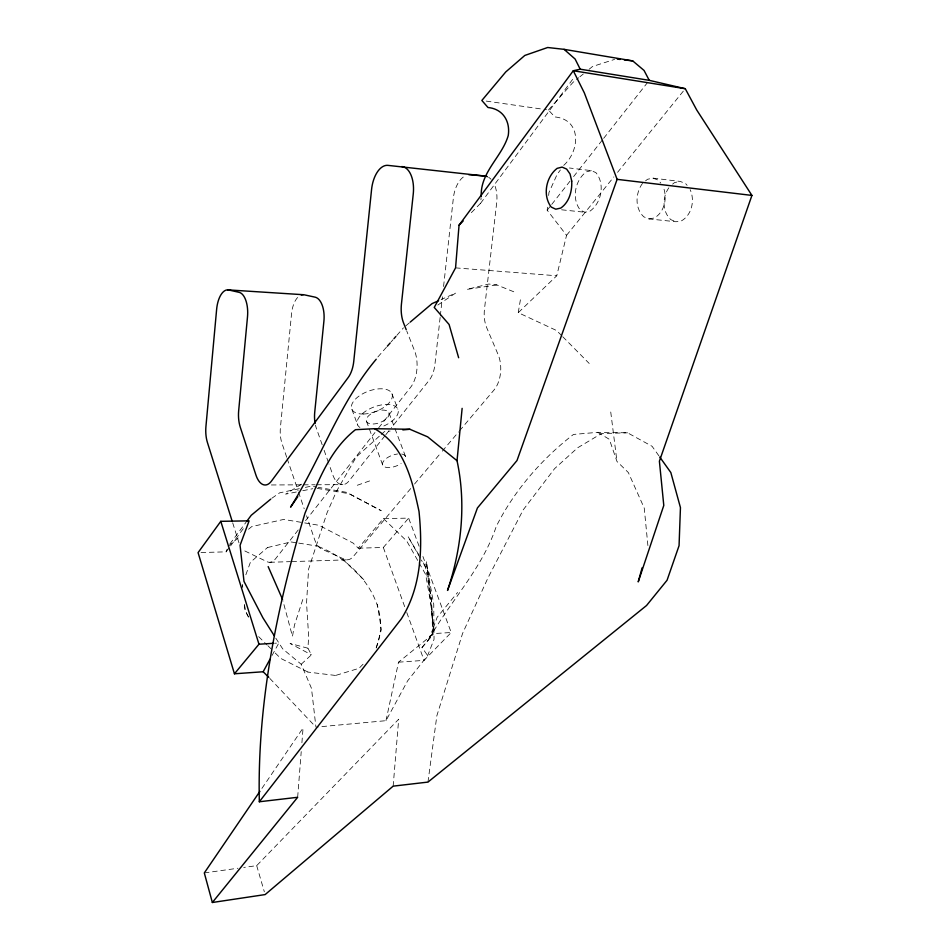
<?xml version="1.0" encoding="UTF-8"?>
<svg xmlns="http://www.w3.org/2000/svg" width="950" height="950" viewBox="0 0 950 950"><rect width="100%" height="100%" fill="white"/><g stroke="black" fill="none" stroke-linecap="round" stroke-linejoin="round"><path stroke-width="0.71" stroke-dasharray="4.75 3.56" d="M275.809 638.186L282.696 648.862L301.197 664.264L311.481 688.322L315.934 727.142L385.973 720.682L407.645 680.829L427.654 655.547L434.043 639.326L433.746 604.331L427.631 570.356L421.907 560.274M301.197 664.264L311.434 654.823L307.931 648.209L308.667 636.571L306.541 602.989L308.608 569.038L327.061 512.774L336.419 491.459L356.274 456.95L380.154 435.456M297.659 797.288L301.221 751.604M301.91 742.758L303.062 728.021L261.571 788.904M393.157 786.149L398.691 719.221L256.69 865.64L243.711 867.445M658.908 455.834L652.092 446.298L627.558 432.808L597.764 432.333L573.491 434.435C541.844 458.838 514.259 490.592 496.292 526.359C481.959 569.442 449.623 601.778 428.129 640.597L433.307 628.092L426.431 561.319L431.348 599.581L433.307 628.092L432.761 634.731L421.99 647.544L427.654 655.547M471.354 212.658L480.593 203.276L481.116 197.707M561.723 335.694L556.641 330.553L518.249 312.681L556.747 275.773L566.556 235.327L547.188 210.188L547.628 205.77M548.649 195.486L548.946 192.541L557.033 174.586L560.369 169.979M440.135 317.442L434.91 364.598A23.774 13.443 -87.5 0 1 429.115 380.344L391.364 427.749M440.301 315.97L442.427 296.804M443.567 286.496L453.364 198.075A24.926 14.345 -83.5 0 1 464.906 175.999M427.963 782.087L436.858 715.718L462.591 633.401L487.896 578.075L523.165 509.912L554.562 468.683L577.576 447.83L601.445 433.568L627.558 432.808M518.249 312.681L520.766 297.552M385.973 720.682L398.525 662.186L433.711 633.579L451.214 632.51L422.916 556.474M376.176 647.924C393.621 604.948 356.511 560.619 317.502 546.202M376.247 647.817L381.366 629.518L377.293 604.188M302.801 599.533L294.452 625.124L292.469 636.369L282.922 600.804M201.032 552.544L226.159 551.843L227.145 549.088M433.307 628.092L437.142 617.31L457.615 592.456M242.393 584.369L242.713 587.314L242.416 584.321M245.848 574.774L250.408 562.258L267.615 547.461M272.033 655.5L278.849 642.996L274.586 643.257M642.533 183.338C635.396 192.981 634.624 208.204 643.779 216.826L648.981 218.928L676.044 221.754L681.613 220.78C692.004 214.712 695.008 200.141 690.127 189.596M668.847 187.803C662.197 197.101 662.067 211.648 670.842 219.664L676.044 221.754M563.718 165.359C579.951 150.789 581.911 119.534 554.776 116.921L548.459 110.01L544.172 109.393M226.159 551.843L229.686 547.081M230.577 545.882L244.684 526.811M480.593 203.276L574.038 77.496M229.841 544.018L246.109 522.179M547.188 210.188L550.834 205.544M551.748 204.393L569.976 181.201M573.622 176.569L602.775 139.472M603.689 138.308L648.328 81.498M298.264 529.934L275.441 558.921A22.907 11.293 88.8 0 1 266.914 561.664L245.302 551.19A22.42 10.83 89.1 0 1 242.642 549.136M305.567 520.659L374.977 432.535M378.634 427.904L410.602 387.315A25.876 14.404 -87.6 0 0 414.58 350.811L406.754 331.063M384.916 435.848L349.018 480.938A22.159 11.733 -89.8 0 1 332.785 474.846L328.926 463.921M385.843 434.684L390.45 428.913M566.556 235.327L613.854 176.914M617.571 172.33L684.344 89.858M421.99 647.544L432.761 634.731L431.348 599.581L425.588 567.494L421.361 560.049M410.721 488.549L353.281 556.522A22.278 11.816 88.7 0 1 344.375 559.217L321.741 549.076A21.814 11.341 88.9 0 1 314.581 539.422L306.553 515.743M414.556 484.013L441.358 452.295M442.32 451.167L458.601 431.906M459.551 430.777L494.024 389.987A25.068 14.963 -87.4 0 0 498.133 354.635L486.756 327.809A25.401 15.248 -85.9 0 1 484.464 309.332L496.684 202.742A25.222 14.689 -83.4 0 0 493.952 183.528M248.532 529.257L251.726 526.597L283.67 519.436L319.105 525.303L353.127 543.091L358.269 548.186L383.444 518.558L408.642 518.13L419.342 546.891M358.269 548.186L383.337 547.485L408.642 518.13M377.874 356.974L386.401 347.261M391.127 341.869L393.027 339.72M396.815 335.397L403.441 327.857M548.459 110.01L572.969 82.413L578.716 77.734M398.525 662.186L424.032 660.381L451.214 632.51M363.066 664.228L359.029 668.313L335.386 675.509M381.235 434.483L384.489 431.549L390.141 431.039M405.697 325.945L410.222 322.109M228.131 546.321L240.635 535.859M271.783 498.287L279.632 492.848L299.654 488.597M579.868 76.796L583.324 73.981M589.071 69.302L592.515 66.5L614.567 59.411M645.525 180.904L647.508 179.277L653.03 178.137L680.164 181.426L685.449 183.433L687.123 185.345M672.6 184.146L674.607 182.542L680.164 181.426M437.808 305.045L455.608 293.087L441.204 299.535M301.483 484.168L285.618 494.142L297.065 491.851M357.283 485.26L372.614 479.881M335.445 675.438L307.8 672.066M591.292 170.644L586.257 171.879C574.952 180.251 571.342 198.966 580.403 210.164L584.939 212.242L589.974 211.161C601.564 202.92 605.257 183.742 595.876 172.603L591.292 170.644L569.406 167.984M267.567 547.533L291.187 541.904M305.378 487.386L311.339 486.127L316.754 487.077M302.777 490.711L312.799 488.704M648.981 218.928L654.502 217.942C664.929 211.672 667.731 197.03 662.934 186.366M496.838 284.929L466.711 289.418L488.811 284.026L496.838 284.929L516.598 292.921M204.309 872.931L237.951 868.241M269.859 562.293L290.356 561.64M291.816 561.592L347.451 559.823M271.356 484.963L302.005 484.832M303.466 484.821L315.139 484.773M316.599 484.761L342.867 484.654M455.561 267.876L556.747 275.773M561.604 209.796L584.939 212.242M486.258 101.092L542.735 109.191M291.127 541.975L297.291 542.878M298.739 543.115L317.561 546.131M317.098 488.371L348.959 493.668L381.223 510.72L346.679 492.361L318.108 487.326M307.931 648.209L290.035 643.471L311.434 654.823M653.03 178.137L658.279 180.156L660.784 183.053M307.859 671.994L280.713 658.409L273.351 651.178M597.764 432.333L609.342 439.304L616.966 461.439L628.342 472.542L644.254 508.143L647.995 546.618M383.444 518.558L406.742 541.037L418.356 561.581M342.891 559.396L363.791 579.654M258.673 636.654L267.033 644.991M267.971 645.774L271.973 649.705M562.744 336.716L589.214 363.47M269.824 678.419L314.937 726.073M419.057 555.227L408.001 536.465L420.66 558.802M419.081 562.863L425.624 574.418L431.822 609.045L433.711 633.579M248.449 616.847L245.195 610.553L244.411 603.274M248.508 617.144L245.136 610.624L244.364 603.357M391.934 393.656L397.872 409.189M388.978 412.846A12.006 5.926 -20.5 0 1 373.884 423.973A12.006 5.926 -20.5 0 1 370.322 414.331A12.006 5.926 -20.5 0 1 388.978 412.846L405.508 456.463M366.51 421.325L382.696 465.049A12.184 5.736 -20.5 0 0 401.137 463.517M351.916 409.367L357.639 424.971M383.337 547.485L404.807 607.026M406.778 612.501L424.032 660.381M322.192 444.802L316.409 428.414A21.814 11.364 -88.9 0 1 315.471 425.161M324.116 450.264L328.451 462.555M286.698 457.235L281.984 443.306A21.114 10.64 -89.2 0 1 280.404 427.678L291.567 313.595A21.387 10.83 -87 0 1 299.262 296.032M287.173 458.624L298.051 490.663M298.514 492.064L304.19 508.772M232.714 522.916L238.474 541.263A22.42 10.83 89.1 0 0 239.02 542.854M256.69 865.64L264.337 891.824M610.743 412.015L616.966 461.439M401.684 454.017A12.184 5.736 -20.5 0 1 404.878 459.871M382.672 465.001A12.184 5.736 -20.5 0 1 397.539 453.993M488.668 177.353A25.222 14.689 -83.4 0 1 491.019 179.265M359.919 427.488A21.613 10.676 -20.5 0 1 369.574 408.904A21.613 10.676 -20.5 0 1 397.468 408.417A21.613 10.676 -20.5 0 1 381.045 427.12M363.529 414.022A21.506 10.794 -20.6 0 0 392.255 394.713A21.506 10.794 -20.6 0 0 359.848 395.497A21.506 10.794 -20.6 0 0 363.529 414.022"/><path stroke-width="1.43" d="M259.908 791.35L204.309 872.931L212.349 902.5L297.659 797.288L259.326 801.764C257.106 703.558 276.806 606.717 305.045 513.095C317.549 483.075 328.938 450.478 355.466 429.685L374.537 428.699L409.889 429.269L427.642 436.846L457.021 460.714C466.331 503.738 461.534 548.934 447.533 590.425L477.423 507.965L517.002 460.524L617.12 179.348L584.345 92.91L573.289 70.739L580.212 69.196L649.242 80.334L685.271 88.706L696.742 110.022L751.925 195.415L659.395 461.201L663.789 505.436L638.222 581.899L642.129 567.791M685.271 88.706L573.289 70.739L459.052 225.174L455.561 267.876L434.245 307.432L449.089 324.484L458.648 357.746M481.246 196.317C480.118 172.342 502.063 156.833 508.238 135.541C510.435 121.422 502.989 108.906 488.003 107.504L481.852 100.462L505.756 71.939L524.816 55.444L547.675 47.5L564.074 49.341L632.724 60.895L644.041 70.431L649.242 80.334M457.021 460.714L462.128 408.358M274.289 635.788L262.877 617.749L243.984 581.388L240.077 545.3L249.102 520.849L220.792 521.324L198.075 552.627L234.448 673.788L263.162 671.757L269.978 659.252M297.813 496.672L290.581 507.146C320.946 458.814 339.126 403.382 376.224 359.231M246.964 521.028L251.239 515.28L270.714 499.166M259.326 801.764L401.304 618.913C421.598 586.957 422.655 547.984 419.009 511.421C412.407 480.676 404.118 445.336 374.537 428.699M234.448 673.788L258.97 644.207L273.173 643.34M387.339 346.18L390.189 342.95M393.977 338.639L395.865 336.478M459.052 225.174L463.149 221.006M410.222 322.109L432.036 303.632L438.591 300.711M212.349 902.5L265.133 894.579L393.157 786.149L427.963 782.087L646.534 605.518L667.066 580.236L679.06 545.68L680.449 507.609L670.831 472.542L659.763 457.033M402.836 429.911L409.889 429.269M227.774 289.869L303.228 294.702M487.397 176.7A25.222 14.689 -83.4 0 0 484.749 176.035L387.826 165.359A25.709 13.799 -84.1 0 0 371.569 189.525L353.768 361.273A24.498 12.908 -87.7 0 1 348.187 377.53L271.391 481.175A22.788 11.21 -89.8 0 1 255.882 474.905L240.279 427.191A22.42 10.854 -88.9 0 1 238.676 410.637L247.487 317.003A22.194 10.545 -87.2 0 0 239.044 292.315L228.724 289.988A21.969 10.331 -87.2 0 0 216.636 309.32L205.936 426.479A21.672 10.141 -89.2 0 0 207.433 442.522L232.263 521.514M484.749 176.035L470.25 174.776A24.926 14.345 -83.5 0 0 468.92 174.764M617.346 59.126L620.136 59.446M624.328 59.933L632.724 60.895M617.12 179.348L751.925 195.415M564.074 49.341L575.118 59.042L580.212 69.196M263.162 671.757L268.814 677.362M268.161 566.604L282.542 599.379M406.232 329.745L403.631 323.166A26.22 14.689 -86.3 0 1 401.434 304.107L413.25 194.026A26.03 14.143 -84 0 0 401.767 166.547M220.792 521.324L258.97 644.207M301.221 295.011A21.387 10.83 -87 0 1 304.226 294.821L315.044 297.148A21.601 11.056 -87 0 1 323.902 321.195L314.723 412.3A21.814 11.364 -88.9 0 0 315.115 423.427M571.722 181.094C572.221 191.033 569.347 202.184 560.749 208.086L555.774 209.19L551.261 207.1C542.403 195.676 545.894 176.997 557.128 168.364L562.103 167.093L566.628 169.076L570.048 173.981L571.722 181.094"/></g></svg>
